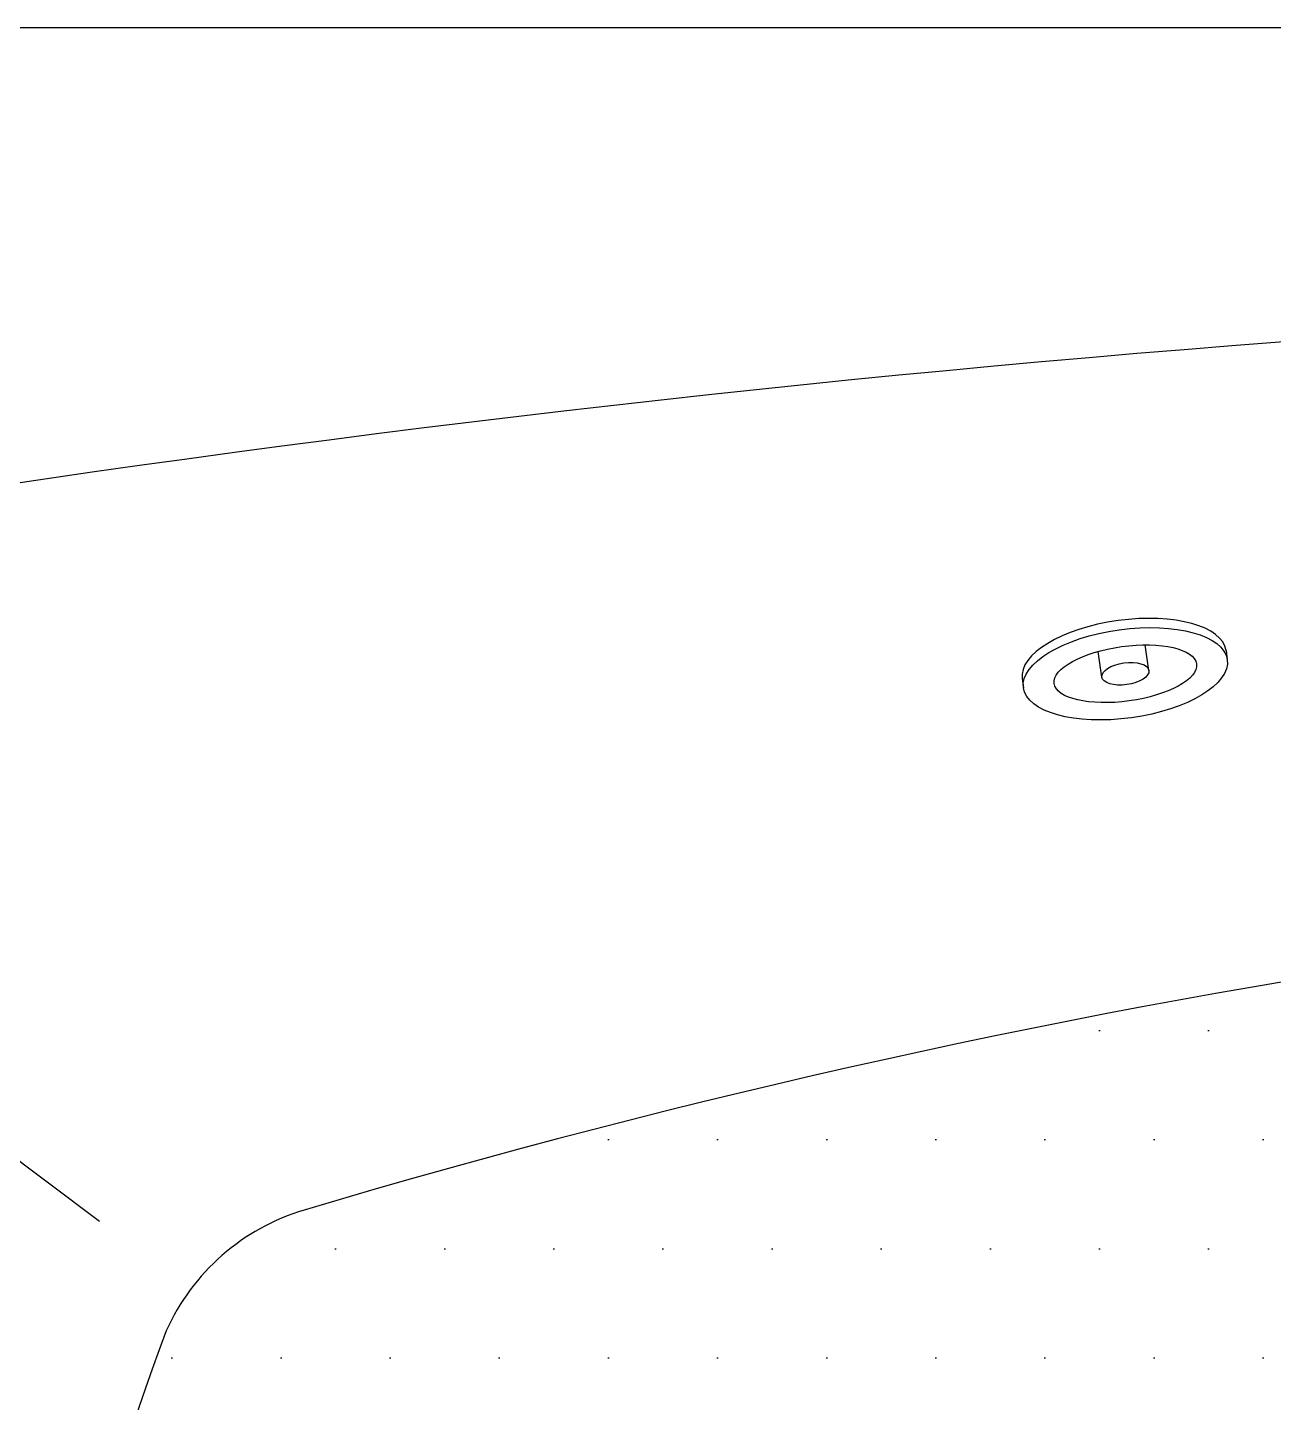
# Model space of a CAD drawing. Header units: millimetres. Extents: x -1273.27 to -1271.62, y 2218.17 to 2219.
# Drawn here: x -1273.0516 to -1272.7661, y 2218.688 to 2219.003 of the extents above; entities that cross this region are included whole.
import ezdxf

# ---------------------------------------------------------------- set-up
doc = ezdxf.new("R2010")
doc.units = ezdxf.units.MM
doc.header["$LTSCALE"] = 10
doc.layers.add('jacuzzi', color=1, linetype='Continuous')

msp = doc.modelspace()

# ---------------------------------------------------------------- hatches: boundary and pattern name
at = {"layer": 'jacuzzi'}
h = msp.add_hatch(dxfattribs=at)
h.set_pattern_fill('DOTS', color=256, scale=0.3999999999999915, style=0)
h.set_pattern_definition([(0, (-1275.231006429972, 2217.273245545927), (0.01249999999999973, 0.02499999999999946), [0, -0.02499999999999947])])
edge = h.paths.add_edge_path()
edge.add_arc((-1272.448046211335, 2216.923206766995), 1.887818877550977, 73.3740583773463, 106.6259416226537)
edge.add_arc((-1272.97374107479, 2218.683703308355), 0.05051020408163157, 106.6259416226537, 155.7594702056402)
edge.add_arc((-1272.640906708298, 2218.560078785995), 0.405461410299791, 159.1425122165885, 200.8574877834114)
edge.add_arc((-1272.97374107479, 2218.436454263634), 0.05051020408163157, 204.2405297943597, 253.3740583773463)
edge.add_arc((-1272.448046211335, 2221.988710338423), 3.640943877550946, 261.4684754869301, 267.529038594441)
edge.add_line((-1272.605340271398, 2218.350839604086), (-1272.580955996473, 2218.374490747319))
edge.add_line((-1272.523829088057, 2218.370560017547), (-1272.580955996473, 2218.374490747319))
edge.add_arc((-1272.52313804807, 2218.40610315295), 0.03554999999999934, 269.2027269801044, 360)
edge.add_arc((-1272.448046211335, 2218.413025644546), 0.03954183673469291, 0, 180)
edge.add_arc((-1272.3729543746, 2218.40610315295), 0.03554999999999934, 180, 270.7972730211982)
edge.add_line((-1272.372263334613, 2218.370560017547), (-1272.315136426197, 2218.374490747319))
edge.add_line((-1272.290752151272, 2218.350839604086), (-1272.315136426197, 2218.374490747319))
edge.add_arc((-1272.448046211335, 2221.988710338423), 3.640943877550562, 272.470961405559, 278.53152451307)
edge.add_arc((-1272.255185714372, 2218.560078785995), 0.405461410299791, 339.1425122165885, 380.8574877834114)
edge.add_arc((-1271.92235134788, 2218.436454263634), 0.05051020408163157, 286.6259416226537, 335.7594702056402)
edge.add_arc((-1271.92235134788, 2218.683703308355), 0.05051020408163157, 24.24052979435978, 73.3740583773463)

# ---------------------------------------------------------------- linework, layer by layer
for p, q in [((-1272.805460591219, 2218.85423104388), (-1272.80627084692, 2218.860103232836)), ((-1272.794684232568, 2218.855717986159), (-1272.795494488268, 2218.861590175115)), ((-1272.777013187307, 2218.860294821393), (-1272.776723619085, 2218.858196225461)), ((-1272.823710772924, 2218.853851400511), (-1272.823421204702, 2218.851752804578)), ((-1273.03503226805, 2218.729514470806), (-1273.177243273954, 2218.835807906246))]:
    msp.add_line(p, q, dxfattribs=at)
at = {"layer": 'jacuzzi', "color": 3}
msp.add_lwpolyline([(-1273.247791109294, 2218.173025644546, -0.414213562373095), (-1273.273046211335, 2218.198280746587), (-1273.273046211335, 2218.977770542505, -0.414213562373095), (-1273.247791109294, 2219.003025644546), (-1271.648301313376, 2219.003025644546, -0.414213562373095), (-1271.623046211335, 2218.977770542505), (-1271.623046211335, 2218.198280746587, -0.414213562373095), (-1271.648301313376, 2218.173025644546)], format="xyb", close=True, dxfattribs=at)
at = {"layer": 'jacuzzi'}
for centre, radius, start, end in [((-1272.448046211335, 2214.786874582539), 4.156151062007046, 80.34596777706936, 99.65403222293064), ((-1272.448046211335, 2216.923206766995), 1.887818877550977, 73.3740583773463, 106.6259416226537), ((-1272.97374107479, 2218.683703308355), 0.05051020408163157, 106.6259416226537, 155.7594702056402), ((-1272.640906708298, 2218.560078785995), 0.405461410299791, 159.1425122165885, 200.8574877834114)]:
    msp.add_arc(centre, radius, start, end, dxfattribs=at)
for centre, major_axis, ratio, start_param, end_param in [((-1272.800361980116, 2218.857073110952), (0.0233487928085918, 0.003221710441320965), 0.4319527517569434, 6.283185307179586, 9.42477796076938), ((-1272.800072411894, 2218.854974515019), (-0.005388179325579028, -0.0007434711393961213), 0.4618882339361123, -3.141592653589793, 3.141592653589793)]:
    msp.add_ellipse(centre, major_axis=major_axis, ratio=ratio, start_param=start_param, end_param=end_param, dxfattribs=at)
for major_axis, ratio in [((0.0233487928085918, 0.003221710441320965), 0.4319527517569434), ((0.01630270408484304, 0.002249477838210877), 0.3816444813108653)]:
    msp.add_ellipse((-1272.800072411894, 2218.854974515019), major_axis=major_axis, ratio=ratio, dxfattribs=at)

doc.saveas('drawing.dxf')
